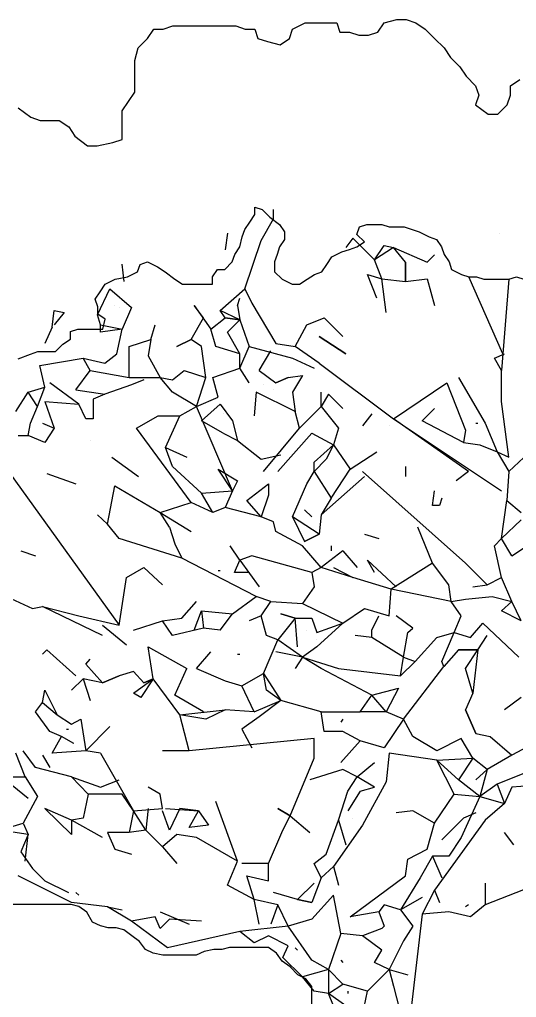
# Model space of a CAD drawing. Header units: inches. Extents: x 15 to 22798, y 21 to 21519.
# Drawn here: x 3402.9 to 3528, y 931.5 to 1177.6 of the extents above; entities that cross this region are included whole.
import ezdxf

# ---------------------------------------------------------------- set-up
doc = ezdxf.new("R2010")
doc.units = ezdxf.units.IN
doc.header["$MEASUREMENT"] = 0
doc.layers.add('pino marittimo', color=7, linetype='Continuous')

msp = doc.modelspace()

# ---------------------------------------------------------------- linework, layer by layer
at = {"layer": 'pino marittimo'}
for p, q in [((3463.75, 1122.02), (3466.84, 1127.47)), ((3466.84, 1127.47), (3466.84, 1129.83)), ((3455.21, 1123.83), (3454.67, 1119.65)), ((3486.83, 1122.56), (3485.02, 1120.2)), ((3492.29, 1117.11), (3486.83, 1122.56)), ((3523.73, 1123.83), (3523.73, 1123.83)), ((3459.57, 1109.84), (3463.75, 1122.02)), ((3492.29, 1117.11), (3494.65, 1120.74)), ((3497.01, 1120.2), (3492.29, 1117.11)), ((3494.65, 1120.74), (3497.01, 1120.2)), ((3500.1, 1116.56), (3497.01, 1120.2)), ((3497.01, 1120.2), (3505.55, 1116.56)), ((3505.55, 1116.56), (3507.37, 1118.38)), ((3429.22, 1111.66), (3428.68, 1116.02)), ((3494.1, 1112.38), (3492.29, 1117.11)), ((3500.1, 1111.66), (3500.1, 1116.56)), ((3500.1, 1116.56), (3500.1, 1111.66)), ((3492.83, 1107.48), (3490.47, 1113.47)), ((3490.47, 1113.47), (3494.1, 1112.38)), ((3495.19, 1103.84), (3494.1, 1112.38)), ((3494.1, 1112.38), (3500.1, 1111.66)), ((3500.1, 1111.66), (3505.55, 1112.38)), ((3505.55, 1112.38), (3507.37, 1105.66)), ((3505.55, 1112.38), (3505.55, 1112.38)), ((3505.55, 1112.38), (3507.37, 1105.66)), ((3526.09, 1112.23), (3524.27, 1089.3)), ((3422.5, 1103.3), (3425.59, 1109.84)), ((3425.59, 1109.84), (3431.04, 1105.11)), ((3453.39, 1104.39), (3459.57, 1109.84)), ((3459.57, 1109.84), (3461.39, 1106.2)), ((3426.86, 1105.66), (3426.86, 1105.66)), ((3449.21, 1102.57), (3446.85, 1105.66)), ((3446.85, 1105.66), (3451.03, 1099.66)), ((3457.75, 1105.66), (3458.3, 1107.48)), ((3457.75, 1105.66), (3458.3, 1102.02)), ((3461.39, 1106.2), (3467.39, 1096.03)), ((3411.05, 1100.21), (3411.59, 1104.39)), ((3411.59, 1104.39), (3414.14, 1103.84)), ((3414.14, 1103.84), (3411.59, 1100.75)), ((3423.22, 1100.75), (3422.5, 1103.3)), ((3427.95, 1105.11), (3427.95, 1105.11)), ((3431.04, 1105.11), (3428.68, 1099.66)), ((3458.3, 1102.02), (3453.39, 1104.39)), ((3454.67, 1102.57), (3453.39, 1104.39)), ((3423.22, 1100.75), (3428.68, 1099.66)), ((3423.22, 1098.93), (3423.22, 1100.75)), ((3435.95, 1097.12), (3437.04, 1100.75)), ((3446.12, 1097.12), (3449.21, 1102.57)), ((3451.03, 1099.66), (3454.67, 1102.57)), ((3458.3, 1102.02), (3454.67, 1102.57)), ((3454.67, 1102.57), (3458.3, 1102.02)), ((3455.21, 1098.93), (3458.3, 1102.02)), ((3458.3, 1102.02), (3460.66, 1095.3)), ((3472.29, 1095.3), (3475.2, 1100.75)), ((3475.2, 1100.75), (3479.56, 1102.57)), ((3479.56, 1102.57), (3481.38, 1100.75)), ((3481.38, 1100.75), (3484.29, 1097.84)), ((3411.05, 1100.21), (3409.23, 1096.03)), ((3428.68, 1099.66), (3423.22, 1098.93)), ((3427.4, 1093.48), (3428.68, 1099.66)), ((3452.3, 1095.3), (3451.03, 1099.66)), ((3458.3, 1093.48), (3455.21, 1098.93)), ((3482.47, 1099.66), (3482.47, 1099.66)), ((3430.49, 1095.3), (3435.95, 1097.12)), ((3435.95, 1097.12), (3435.22, 1092.94)), ((3446.12, 1097.12), (3442.49, 1095.3)), ((3442.49, 1095.3), (3446.12, 1097.12)), ((3448.67, 1095.3), (3446.12, 1097.12)), ((3467.39, 1096.03), (3472.29, 1095.3)), ((3485.02, 1093.48), (3478.29, 1097.84)), ((3478.29, 1097.84), (3485.02, 1093.48)), ((3424.31, 1091.12), (3427.4, 1093.48)), ((3430.49, 1087.48), (3430.49, 1095.3)), ((3430.49, 1095.3), (3430.49, 1095.3)), ((3449.76, 1087.48), (3448.67, 1095.3)), ((3458.3, 1093.48), (3452.3, 1095.3)), ((3458.3, 1089.85), (3460.66, 1095.3)), ((3458.3, 1089.85), (3458.3, 1093.48)), ((3460.66, 1095.3), (3471.57, 1092.39)), ((3463.21, 1089.3), (3466.12, 1094.21)), ((3478.29, 1091.12), (3472.29, 1095.3)), ((3522.46, 1092.39), (3525, 1093.48)), ((3407.96, 1090.57), (3418.86, 1092.39)), ((3409.23, 1085.12), (3407.96, 1090.57)), ((3420.68, 1089.3), (3418.86, 1092.39)), ((3418.86, 1092.39), (3424.31, 1091.12)), ((3435.22, 1092.94), (3438.31, 1087.48)), ((3471.57, 1092.39), (3477.02, 1089.85)), ((3478.29, 1091.12), (3497.01, 1077.12)), ((3524.27, 1089.3), (3522.46, 1092.39)), ((3417.04, 1084.39), (3420.68, 1089.3)), ((3420.68, 1089.3), (3430.49, 1087.48)), ((3441.4, 1086.94), (3444.31, 1089.3)), ((3444.31, 1089.3), (3449.76, 1087.48)), ((3451.58, 1087.48), (3458.3, 1089.85)), ((3460.66, 1086.21), (3458.3, 1089.85)), ((3463.21, 1089.3), (3467.39, 1086.21)), ((3463.21, 1089.3), (3463.21, 1089.3)), ((3470.48, 1087.48), (3474.11, 1088.03)), ((3474.11, 1088.03), (3471.57, 1083.85)), ((3524.27, 1081.49), (3524.27, 1089.3)), ((3417.77, 1080.76), (3410.5, 1086.21)), ((3431.04, 1085.67), (3424.31, 1083.3)), ((3430.49, 1087.48), (3438.31, 1087.48)), ((3434.13, 1086.94), (3431.04, 1085.67)), ((3441.4, 1083.85), (3438.31, 1087.48)), ((3438.31, 1087.48), (3441.4, 1086.94)), ((3447.4, 1080.21), (3449.76, 1087.48)), ((3452.85, 1082.58), (3451.58, 1087.48)), ((3460.66, 1086.21), (3460.66, 1086.21)), ((3464.3, 1085.67), (3464.3, 1085.67)), ((3470.48, 1087.48), (3467.39, 1086.21)), ((3467.39, 1086.21), (3470.48, 1087.48)), ((3497.01, 1077.12), (3510.46, 1086.21)), ((3510.46, 1086.21), (3515.19, 1074.22)), ((3513.37, 1087.48), (3520.09, 1076.03)), ((3401.96, 1078.94), (3405.05, 1083.85)), ((3405.05, 1083.85), (3409.23, 1085.12)), ((3407.41, 1080.21), (3405.05, 1083.85)), ((3407.41, 1080.21), (3409.23, 1085.12)), ((3417.04, 1084.39), (3424.31, 1083.3)), ((3424.31, 1083.3), (3421.41, 1082.03)), ((3447.4, 1080.21), (3441.4, 1083.85)), ((3462.48, 1083.85), (3461.94, 1077.85)), ((3472.29, 1078.94), (3462.48, 1083.85)), ((3466.84, 1084.39), (3466.84, 1084.39)), ((3471.57, 1083.85), (3472.29, 1078.94)), ((3478.84, 1080.21), (3478.84, 1083.85)), ((3480.65, 1083.3), (3478.84, 1080.21)), ((3480.65, 1083.3), (3484.29, 1079.67)), ((3409.23, 1081.49), (3411.59, 1074.76)), ((3409.23, 1081.49), (3417.77, 1080.76)), ((3419.59, 1077.12), (3417.77, 1080.76)), ((3421.41, 1082.03), (3421.41, 1077.12)), ((3447.4, 1080.21), (3452.85, 1082.58)), ((3448.67, 1076.58), (3453.39, 1080.76)), ((3453.39, 1080.76), (3456.48, 1076.58)), ((3526.09, 1067.49), (3524.27, 1081.49)), ((3405.59, 1076.03), (3407.41, 1080.21)), ((3443.22, 1077.85), (3447.4, 1080.21)), ((3456.48, 1058.95), (3447.4, 1080.21)), ((3454.12, 1078.4), (3454.12, 1078.4)), ((3473.38, 1074.76), (3472.29, 1078.94)), ((3473.38, 1074.76), (3478.84, 1080.21)), ((3478.84, 1080.21), (3483.2, 1074.76)), ((3491.56, 1078.4), (3489.2, 1075.31)), ((3504.28, 1076.58), (3507.37, 1079.67)), ((3405.05, 1072.94), (3405.59, 1076.03)), ((3408.68, 1076.03), (3411.59, 1074.76)), ((3421.41, 1077.12), (3419.59, 1077.12)), ((3432.31, 1074.76), (3437.76, 1077.85)), ((3437.76, 1077.85), (3443.22, 1077.85)), ((3439.58, 1069.85), (3443.22, 1077.85)), ((3454.12, 1073.49), (3448.67, 1076.58)), ((3456.48, 1076.58), (3457.75, 1071.67)), ((3515.91, 1063.86), (3497.01, 1077.12)), ((3497.01, 1077.12), (3524.27, 1058.95)), ((3514.64, 1071.13), (3504.28, 1076.58)), ((3517.73, 1076.03), (3518.28, 1076.03)), ((3520.09, 1076.03), (3523.18, 1068.76)), ((3411.59, 1074.76), (3409.23, 1071.13)), ((3446.12, 1056.04), (3432.31, 1074.76)), ((3454.12, 1073.49), (3457.75, 1071.67)), ((3464.3, 1063.86), (3473.38, 1074.76)), ((3476.47, 1073.49), (3467.93, 1063.86)), ((3476.47, 1073.49), (3481.93, 1070.58)), ((3483.2, 1074.76), (3481.93, 1070.58)), ((3495.92, 1075.31), (3495.92, 1075.31)), ((3515.19, 1074.22), (3514.64, 1071.13)), ((3526.09, 1063.86), (3537.72, 1074.76)), ((3402.5, 1072.94), (3405.05, 1072.94)), ((3409.23, 1071.13), (3405.05, 1072.94)), ((3420.68, 1071.67), (3420.68, 1071.67)), ((3457.75, 1071.67), (3463.75, 1066.95)), ((3514.64, 1071.13), (3518.82, 1070.58)), ((3439.58, 1069.85), (3445.03, 1067.49)), ((3441.4, 1065.13), (3439.58, 1069.85)), ((3477.02, 1066.22), (3481.93, 1070.58)), ((3481.93, 1070.58), (3480.11, 1066.95)), ((3481.93, 1070.58), (3486.11, 1064.4)), ((3486.11, 1064.4), (3492.83, 1068.76)), ((3518.82, 1070.58), (3523.18, 1068.76)), ((3523.18, 1068.76), (3526.09, 1063.86)), ((3523.18, 1068.76), (3526.09, 1067.49)), ((3397.05, 1068.04), (3427.95, 1025.15)), ((3426.13, 1067.49), (3432.86, 1062.58)), ((3463.75, 1066.95), (3468.66, 1068.04)), ((3480.11, 1066.95), (3477.02, 1063.86)), ((3477.02, 1063.86), (3477.02, 1066.22)), ((3448.67, 1058.4), (3441.4, 1065.13)), ((3456.48, 1058.95), (3452.85, 1064.4)), ((3452.85, 1064.4), (3457.75, 1061.49)), ((3464.3, 1063.86), (3464.3, 1063.86)), ((3475.2, 1060.77), (3477.02, 1063.86)), ((3477.02, 1063.86), (3481.38, 1057.13)), ((3481.38, 1057.13), (3486.11, 1064.4)), ((3489.2, 1063.86), (3515.19, 1040.78)), ((3500.1, 1065.13), (3500.1, 1062.58)), ((3515.91, 1063.86), (3512.82, 1061.49)), ((3526.09, 1063.86), (3525.55, 1056.59)), ((3526.09, 1063.86), (3526.09, 1063.86)), ((3409.77, 1063.31), (3417.04, 1060.77)), ((3457.75, 1061.49), (3456.48, 1058.95)), ((3478.84, 1052.95), (3489.74, 1062.58)), ((3425.04, 1050.59), (3426.86, 1060.22)), ((3426.86, 1060.22), (3438.31, 1053.5)), ((3448.67, 1058.4), (3456.48, 1058.95)), ((3456.48, 1058.95), (3454.67, 1054.77)), ((3460.12, 1056.59), (3465.57, 1060.77)), ((3465.57, 1060.77), (3465.57, 1057.86)), ((3471.57, 1052.41), (3475.2, 1060.77)), ((3506.83, 1055.32), (3507.37, 1058.95)), ((3438.31, 1053.5), (3446.12, 1056.04)), ((3451.58, 1053.5), (3446.12, 1056.04)), ((3451.58, 1053.5), (3448.67, 1058.4)), ((3463.75, 1052.41), (3460.12, 1056.59)), ((3465.57, 1057.86), (3463.75, 1052.41)), ((3481.38, 1057.13), (3478.84, 1052.95)), ((3509.19, 1057.13), (3508.64, 1055.32)), ((3524.27, 1046.95), (3525.55, 1056.59)), ((3525.55, 1056.59), (3529.18, 1053.5)), ((3454.67, 1054.77), (3451.58, 1053.5)), ((3463.75, 1052.41), (3454.67, 1054.77)), ((3474.66, 1054.22), (3476.47, 1052.41)), ((3508.64, 1055.32), (3506.83, 1055.32)), ((3425.04, 1050.59), (3422.5, 1052.95)), ((3440.67, 1049.86), (3438.31, 1053.5)), ((3438.31, 1053.5), (3446.12, 1048.77)), ((3466.84, 1051.14), (3463.75, 1052.41)), ((3467.39, 1048.77), (3466.84, 1051.14)), ((3478.29, 1048.05), (3471.57, 1052.41)), ((3471.57, 1052.41), (3474.66, 1046.23)), ((3478.84, 1052.95), (3478.29, 1048.05)), ((3524.27, 1046.95), (3529.18, 1051.68)), ((3427.95, 1046.95), (3425.04, 1050.59)), ((3440.67, 1049.86), (3441.94, 1045.68)), ((3474.11, 1045.14), (3467.39, 1048.77)), ((3506.83, 1040.78), (3503.19, 1049.86)), ((3443.76, 1042.05), (3427.95, 1046.95)), ((3478.29, 1048.05), (3474.66, 1046.23)), ((3474.66, 1046.23), (3478.29, 1048.05)), ((3489.74, 1048.05), (3493.38, 1046.95)), ((3522.46, 1045.14), (3524.27, 1046.95)), ((3526.82, 1042.59), (3524.27, 1046.95)), ((3526.82, 1042.59), (3532.27, 1046.23)), ((3403.23, 1043.87), (3406.87, 1042.59)), ((3441.94, 1045.68), (3443.76, 1042.05)), ((3458.3, 1041.5), (3455.94, 1045.14)), ((3478.84, 1039.69), (3474.11, 1045.14)), ((3484.29, 1043.87), (3478.84, 1039.69)), ((3481.38, 1045.14), (3481.38, 1043.87)), ((3484.29, 1043.87), (3487.92, 1039.69)), ((3524.27, 1037.14), (3522.46, 1045.14)), ((3462.48, 1032.42), (3443.76, 1042.05)), ((3457.03, 1038.41), (3458.3, 1041.5)), ((3461.39, 1042.59), (3458.3, 1041.5)), ((3458.3, 1041.5), (3463.21, 1034.78)), ((3476.47, 1038.41), (3461.39, 1042.59)), ((3492.29, 1038.41), (3490.47, 1041.5)), ((3490.47, 1041.5), (3497.74, 1034.78)), ((3429.77, 1037.14), (3434.13, 1039.69)), ((3434.13, 1039.69), (3438.85, 1035.32)), ((3452.85, 1038.96), (3453.39, 1038.96)), ((3478.84, 1039.69), (3476.47, 1038.41)), ((3486.83, 1037.14), (3478.84, 1039.69)), ((3481.93, 1039.69), (3486.83, 1037.14)), ((3506.83, 1040.78), (3496.47, 1034.23)), ((3511.01, 1035.32), (3506.83, 1040.78)), ((3515.19, 1040.78), (3520.64, 1035.32)), ((3427.95, 1025.15), (3429.77, 1037.14)), ((3460.66, 1038.41), (3457.03, 1038.41)), ((3476.47, 1038.41), (3477.02, 1034.78)), ((3496.47, 1034.23), (3486.83, 1037.14)), ((3520.64, 1035.32), (3524.27, 1037.14)), ((3526.82, 1031.14), (3524.27, 1037.14)), ((3477.02, 1034.78), (3474.11, 1030.6)), ((3495.92, 1027.51), (3496.47, 1034.23)), ((3511.55, 1031.14), (3496.47, 1034.23)), ((3511.55, 1031.14), (3511.01, 1035.32)), ((3517, 1034.78), (3520.64, 1035.32)), ((3399.6, 1032.42), (3406.14, 1029.33)), ((3456.48, 1028.05), (3462.48, 1032.42)), ((3466.12, 1031.14), (3462.48, 1032.42)), ((3511.55, 1031.14), (3515.19, 1031.69)), ((3515.19, 1031.69), (3521.91, 1032.42)), ((3521.91, 1032.42), (3526.82, 1031.14)), ((3406.14, 1029.33), (3408.68, 1029.87)), ((3423.77, 1022.6), (3408.68, 1029.87)), ((3408.68, 1029.87), (3417.77, 1027.51)), ((3443.76, 1026.96), (3447.4, 1031.14)), ((3463.75, 1027.51), (3466.12, 1031.14)), ((3466.12, 1031.14), (3474.11, 1030.6)), ((3474.11, 1030.6), (3484.29, 1025.69)), ((3484.29, 1025.69), (3489.74, 1029.33)), ((3489.74, 1029.33), (3495.92, 1027.51)), ((3514.1, 1027.51), (3511.55, 1031.14)), ((3524.27, 1028.78), (3526.82, 1031.14)), ((3529.18, 1026.24), (3526.82, 1031.14)), ((3417.77, 1027.51), (3427.95, 1025.15)), ((3438.85, 1026.24), (3443.76, 1026.96)), ((3446.85, 1023.87), (3448.67, 1028.78)), ((3448.67, 1028.78), (3449.21, 1024.42)), ((3448.67, 1028.78), (3456.48, 1028.05)), ((3453.39, 1023.87), (3456.48, 1028.05)), ((3463.75, 1027.51), (3460.66, 1026.24)), ((3465.02, 1022.6), (3463.75, 1027.51)), ((3472.29, 1026.96), (3467.93, 1021.51)), ((3472.29, 1026.96), (3468.66, 1028.05)), ((3468.66, 1028.05), (3472.29, 1026.96)), ((3472.29, 1026.96), (3476.47, 1026.96)), ((3472.84, 1019.69), (3472.29, 1026.96)), ((3476.47, 1026.96), (3477.75, 1023.33)), ((3491.56, 1023.87), (3493.38, 1027.51)), ((3501.92, 1024.42), (3497.74, 1027.51)), ((3512.28, 1023.33), (3514.1, 1027.51)), ((3529.18, 1026.24), (3524.27, 1028.78)), ((3423.77, 1025.15), (3423.77, 1025.15)), ((3423.77, 1025.15), (3429.77, 1020.24)), ((3431.58, 1023.87), (3438.85, 1026.24)), ((3441.4, 1022.6), (3438.85, 1026.24)), ((3449.21, 1024.42), (3441.4, 1022.6)), ((3453.39, 1023.87), (3449.21, 1024.42)), ((3477.75, 1023.33), (3484.29, 1025.69)), ((3484.29, 1025.69), (3477.75, 1019.69)), ((3500.65, 1023.33), (3501.92, 1024.42)), ((3516.46, 1022.06), (3519.55, 1025.69)), ((3519.55, 1025.69), (3528.64, 1017.15)), ((3467.93, 1021.51), (3465.02, 1022.6)), ((3475.2, 1023.87), (3475.2, 1023.87)), ((3491.56, 1022.06), (3487.38, 1022.6)), ((3491.56, 1022.06), (3491.56, 1023.87)), ((3499.56, 1017.15), (3491.56, 1022.06)), ((3499.56, 1017.15), (3500.65, 1023.33)), ((3502.46, 1016.06), (3507.92, 1022.06)), ((3507.92, 1022.06), (3512.28, 1023.33)), ((3509.19, 1016.06), (3512.28, 1023.33)), ((3512.28, 1023.33), (3516.46, 1022.06)), ((3518.28, 1018.97), (3520.64, 1022.6)), ((3436.49, 1011.7), (3435.22, 1019.69)), ((3435.22, 1019.69), (3445.03, 1014.24)), ((3464.3, 1012.97), (3467.93, 1021.51)), ((3474.11, 1017.15), (3467.93, 1021.51)), ((3477.75, 1019.69), (3474.11, 1017.15)), ((3477.75, 1021.51), (3477.75, 1021.51)), ((3408.68, 1017.88), (3409.77, 1018.97)), ((3417.04, 1012.42), (3409.77, 1018.97)), ((3447.4, 1014.24), (3451.03, 1018.42)), ((3457.75, 1017.88), (3458.3, 1017.88)), ((3474.11, 1017.15), (3467.39, 1018.42)), ((3474.11, 1017.15), (3472.29, 1014.24)), ((3474.11, 1017.15), (3483.2, 1014.24)), ((3478.84, 1014.24), (3474.11, 1017.15)), ((3498.83, 1012.42), (3499.56, 1017.15)), ((3499.56, 1017.15), (3502.46, 1016.06)), ((3513.37, 1018.97), (3509.73, 1014.79)), ((3513.37, 1018.97), (3518.28, 1018.97)), ((3518.28, 1018.97), (3513.37, 1018.97)), ((3515.19, 1014.24), (3518.28, 1018.97)), ((3518.28, 1018.97), (3517, 1008.06)), ((3419.59, 1015.33), (3420.68, 1016.6)), ((3423.77, 1010.61), (3419.59, 1015.33)), ((3441.94, 1007.52), (3445.03, 1014.24)), ((3447.4, 1014.24), (3454.67, 1011.15)), ((3491.56, 1007.52), (3478.84, 1014.24)), ((3483.2, 1014.24), (3498.83, 1012.42)), ((3502.46, 1016.06), (3498.83, 1012.42)), ((3499.56, 1001.52), (3509.73, 1014.79)), ((3509.73, 1014.79), (3509.19, 1016.06)), ((3517, 1008.06), (3515.19, 1014.24)), ((3423.77, 1010.61), (3427.95, 1012.42)), ((3427.95, 1012.42), (3423.77, 1010.61)), ((3431.58, 1013.51), (3427.95, 1012.42)), ((3434.13, 1010.61), (3431.58, 1013.51)), ((3458.85, 1009.88), (3464.3, 1012.97)), ((3465.02, 1008.79), (3464.3, 1012.97)), ((3464.3, 1012.97), (3468.66, 1006.24)), ((3418.86, 1011.7), (3415.95, 1008.79)), ((3423.77, 1010.61), (3418.86, 1011.7)), ((3418.86, 1011.7), (3420.68, 1006.24)), ((3431.58, 1008.06), (3436.49, 1011.7)), ((3436.49, 1011.7), (3433.4, 1006.97)), ((3434.13, 1010.61), (3436.49, 1011.7)), ((3436.49, 1011.7), (3434.13, 1010.61)), ((3443.22, 1002.61), (3436.49, 1011.7)), ((3454.67, 1011.15), (3458.85, 1009.88)), ((3461.94, 1003.34), (3458.85, 1009.88)), ((3491.56, 1007.52), (3498.28, 1009.33)), ((3498.28, 1009.33), (3495.19, 1003.34)), ((3408.68, 1005.7), (3409.23, 1008.79)), ((3409.23, 1008.79), (3412.32, 1002.61)), ((3433.4, 1006.97), (3431.58, 1008.06)), ((3449.21, 1003.34), (3441.94, 1007.52)), ((3468.66, 1006.24), (3465.02, 1008.79)), ((3488.65, 1003.34), (3491.56, 1007.52)), ((3495.19, 1003.34), (3491.56, 1007.52)), ((3517, 1008.06), (3515.19, 1003.88)), ((3529.18, 1006.97), (3525, 1003.88)), ((3406.87, 1003.34), (3408.68, 1005.7)), ((3408.68, 1005.7), (3412.32, 1002.61)), ((3461.94, 1003.34), (3468.66, 1006.24)), ((3468.66, 1006.24), (3463.21, 1002.06)), ((3478.84, 1003.34), (3468.66, 1006.24)), ((3410.5, 998.43), (3406.87, 1003.34)), ((3412.32, 1002.61), (3415.95, 1000.25)), ((3443.22, 1002.61), (3454.67, 1003.88)), ((3449.76, 1001.52), (3443.22, 1002.61)), ((3445.58, 993.52), (3443.22, 1002.61)), ((3454.67, 1003.88), (3449.76, 1001.52)), ((3461.94, 1003.34), (3454.67, 1003.88)), ((3463.21, 1002.06), (3458.85, 998.97)), ((3478.84, 1003.34), (3488.65, 1003.34)), ((3479.56, 998.43), (3478.84, 1003.34)), ((3495.19, 1003.34), (3488.65, 1003.34)), ((3499.56, 1001.52), (3495.19, 1003.34)), ((3517.73, 997.88), (3515.19, 1003.88)), ((3515.19, 1003.88), (3517.73, 997.88)), ((3415.95, 1000.25), (3418.32, 1001.52)), ((3418.32, 1001.52), (3419.59, 993.52)), ((3419.59, 993.52), (3425.59, 999.7)), ((3484.29, 1001.52), (3483.74, 1000.79)), ((3499.56, 1001.52), (3494.65, 994.25)), ((3501.92, 997.16), (3499.56, 1001.52)), ((3413.41, 997.16), (3410.5, 998.43)), ((3411.05, 992.98), (3413.41, 997.16)), ((3416.5, 995.34), (3413.41, 997.16)), ((3414.68, 998.97), (3415.23, 998.97)), ((3458.85, 998.97), (3461.39, 994.25)), ((3484.29, 998.43), (3479.56, 998.43)), ((3488.65, 996.07), (3484.29, 998.43)), ((3507.92, 993.52), (3501.92, 997.16)), ((3517.73, 997.88), (3521.37, 997.16)), ((3521.37, 997.16), (3526.82, 992.43)), ((3416.5, 995.34), (3416.5, 995.34)), ((3477.02, 996.61), (3445.58, 993.52)), ((3477.02, 991.7), (3477.02, 996.61)), ((3483.74, 990.61), (3488.65, 996.07)), ((3494.65, 994.25), (3488.65, 996.07)), ((3514.1, 996.61), (3507.92, 993.52)), ((3517, 991.7), (3514.1, 996.61)), ((3534.63, 996.61), (3526.82, 992.43)), ((3404.32, 986.98), (3401.96, 992.98)), ((3406.87, 989.34), (3403.78, 993.52)), ((3408.68, 992.43), (3410.5, 989.34)), ((3419.59, 993.52), (3411.05, 992.98)), ((3423.22, 992.98), (3419.59, 993.52)), ((3423.22, 992.98), (3431.58, 978.44)), ((3445.58, 993.52), (3438.85, 993.52)), ((3495.92, 992.98), (3495.19, 985.71)), ((3507.92, 991.16), (3495.92, 992.98)), ((3526.82, 992.43), (3520.64, 988.8)), ((3471.02, 977.17), (3477.02, 991.7)), ((3487.92, 986.98), (3492.29, 990.61)), ((3507.92, 991.16), (3517, 991.7)), ((3513.37, 986.25), (3507.92, 991.16)), ((3512.28, 982.62), (3507.92, 991.16)), ((3517, 991.7), (3513.37, 986.25)), ((3520.64, 988.8), (3517, 991.7)), ((3415.95, 986.98), (3406.87, 989.34)), ((3484.29, 988.8), (3475.93, 986.25)), ((3487.92, 986.98), (3484.29, 988.8)), ((3517.73, 986.25), (3520.64, 988.8)), ((3520.64, 988.8), (3518.82, 982.07)), ((3530.45, 988.07), (3523.18, 985.16)), ((3405.05, 981.53), (3398.32, 986.98)), ((3398.32, 986.98), (3404.32, 986.98)), ((3404.32, 986.98), (3407.41, 982.07)), ((3415.95, 986.98), (3423.22, 984.43)), ((3420.13, 982.62), (3415.95, 986.98)), ((3423.22, 984.43), (3427.95, 986.25)), ((3485.56, 983.34), (3487.92, 986.98)), ((3492.29, 984.43), (3487.92, 986.98)), ((3495.19, 985.71), (3489.2, 974.8)), ((3518.82, 982.07), (3513.37, 986.25)), ((3523.18, 985.16), (3518.82, 982.07)), ((3523.18, 985.16), (3525, 980.25)), ((3537, 985.16), (3526.82, 984.43)), ((3420.13, 982.62), (3418.86, 976.62)), ((3428.68, 982.62), (3420.13, 982.62)), ((3431.58, 978.44), (3428.68, 982.62)), ((3438.31, 982.62), (3435.22, 984.43)), ((3438.85, 978.98), (3438.31, 982.62)), ((3483.2, 976.07), (3485.56, 983.34)), ((3488.65, 983.34), (3485.56, 978.44)), ((3488.65, 983.34), (3492.29, 984.43)), ((3507.37, 975.35), (3512.28, 982.62)), ((3512.28, 982.62), (3518.82, 982.07)), ((3526.82, 984.43), (3525, 980.25)), ((3407.41, 982.07), (3403.78, 975.35)), ((3407.41, 982.07), (3407.41, 982.07)), ((3457.75, 965.72), (3452.3, 980.8)), ((3518.82, 982.07), (3514.1, 971.71)), ((3518.82, 982.07), (3525, 980.25)), ((3525, 980.25), (3520.09, 976.07)), ((3415.95, 976.07), (3409.23, 978.98)), ((3415.95, 972.44), (3409.23, 978.98)), ((3431.58, 978.44), (3430.49, 972.98)), ((3431.58, 978.44), (3438.85, 978.98)), ((3434.67, 973.53), (3431.58, 978.44)), ((3435.22, 978.98), (3434.67, 973.53)), ((3440.67, 973.53), (3438.85, 978.44)), ((3439.58, 978.98), (3447.94, 978.44)), ((3443.22, 978.98), (3440.67, 973.53)), ((3447.94, 978.44), (3443.22, 978.98)), ((3445.58, 974.26), (3447.94, 978.44)), ((3447.94, 978.44), (3450.49, 974.8)), ((3471.02, 977.17), (3467.93, 978.98)), ((3467.93, 978.98), (3471.02, 977.17)), ((3501.92, 978.44), (3497.74, 977.89)), ((3507.37, 975.35), (3501.92, 978.44)), ((3517.73, 977.89), (3514.64, 976.62)), ((3397.78, 973.53), (3403.78, 975.35)), ((3403.78, 975.35), (3405.05, 972.44)), ((3413.41, 977.17), (3413.41, 977.17)), ((3418.86, 976.62), (3415.95, 976.07)), ((3423.77, 971.71), (3415.95, 976.07)), ((3415.95, 976.07), (3415.95, 972.44)), ((3450.49, 974.8), (3445.58, 974.26)), ((3469.2, 973.53), (3471.02, 977.17)), ((3471.02, 977.17), (3475.93, 972.98)), ((3480.11, 967.53), (3483.2, 976.07)), ((3489.2, 974.8), (3481.93, 964.44)), ((3483.2, 976.07), (3485.02, 969.9)), ((3486.83, 976.62), (3486.83, 976.62)), ((3505.55, 968.8), (3507.37, 975.35)), ((3520.09, 976.07), (3507.37, 958.45)), ((3514.64, 976.62), (3509.19, 971.17)), ((3405.05, 972.44), (3397.78, 973.53)), ((3405.05, 972.44), (3403.23, 968.08)), ((3404.32, 965.72), (3405.05, 972.44)), ((3430.49, 972.98), (3425.04, 972.98)), ((3425.04, 972.98), (3426.86, 968.8)), ((3434.67, 973.53), (3430.49, 972.98)), ((3438.85, 969.35), (3434.67, 973.53)), ((3442.49, 972.44), (3438.85, 969.35)), ((3447.4, 971.71), (3442.49, 972.44)), ((3465.57, 965.17), (3469.2, 973.53)), ((3527.36, 969.9), (3525, 972.98)), ((3457.75, 965.72), (3447.4, 971.71)), ((3514.1, 971.71), (3511.01, 966.99)), ((3403.23, 968.08), (3406.14, 963.9)), ((3426.86, 968.8), (3431.04, 967.53)), ((3438.85, 969.35), (3442.49, 965.17)), ((3477.02, 965.17), (3480.11, 967.53)), ((3500.65, 966.26), (3505.55, 968.8)), ((3404.32, 965.72), (3404.32, 965.72)), ((3455.21, 959.72), (3457.75, 965.72)), ((3465.57, 965.17), (3458.85, 965.17)), ((3465.57, 960.81), (3465.57, 965.17)), ((3478.84, 961.54), (3477.02, 965.17)), ((3500.1, 962.08), (3500.65, 966.26)), ((3506.83, 966.99), (3503.74, 961.54)), ((3511.01, 966.99), (3506.83, 966.99)), ((3506.83, 966.99), (3509.19, 961.54)), ((3406.14, 963.9), (3409.23, 960.81)), ((3409.23, 960.81), (3406.14, 963.9)), ((3481.93, 964.44), (3478.84, 961.54)), ((3481.93, 964.44), (3483.2, 959.72)), ((3415.95, 955.36), (3402.5, 962.08)), ((3409.23, 960.81), (3415.23, 957.9)), ((3461.94, 956.08), (3460.12, 962.08)), ((3460.12, 962.08), (3465.57, 960.81)), ((3477.02, 960.26), (3472.84, 956.08)), ((3478.84, 961.54), (3476.47, 955.36)), ((3477.02, 960.26), (3477.02, 960.26)), ((3486.11, 951.72), (3500.1, 962.08)), ((3503.74, 961.54), (3498.83, 953.54)), ((3534.09, 960.26), (3520.09, 954.81)), ((3520.09, 960.26), (3520.09, 954.81)), ((3417.04, 957.9), (3417.77, 957.17)), ((3461.94, 956.08), (3455.21, 959.72)), ((3472.84, 956.08), (3466.84, 957.9)), ((3507.37, 958.45), (3504.28, 952.45)), ((3507.37, 958.45), (3508.64, 955.36)), ((3425.04, 954.27), (3415.95, 955.36)), ((3467.93, 954.81), (3461.94, 956.08)), ((3463.21, 949.9), (3461.94, 956.08)), ((3472.84, 956.08), (3476.47, 955.36)), ((3476.47, 955.36), (3472.84, 956.08)), ((3481.93, 957.17), (3476.47, 951.18)), ((3483.74, 947.54), (3481.93, 957.17)), ((3504.28, 956.63), (3498.83, 953.54)), ((3431.04, 950.63), (3425.04, 954.27)), ((3425.04, 954.27), (3428.68, 953.54)), ((3438.31, 952.99), (3445.58, 949.9)), ((3467.93, 954.81), (3466.12, 949.9)), ((3470.48, 949.36), (3467.93, 954.81)), ((3493.38, 952.99), (3486.11, 951.72)), ((3494.65, 954.81), (3493.38, 952.99)), ((3493.38, 952.99), (3494.65, 949.36)), ((3498.83, 953.54), (3494.65, 954.81)), ((3498.83, 953.54), (3501.92, 949.36)), ((3511.01, 952.99), (3504.28, 952.45)), ((3516.46, 951.72), (3511.01, 952.99)), ((3515.91, 954.81), (3515.19, 954.27)), ((3520.09, 954.81), (3516.46, 951.72)), ((3437.04, 951.72), (3431.04, 950.63)), ((3440.13, 943.91), (3431.04, 950.63)), ((3438.31, 948.81), (3437.04, 951.72)), ((3440.67, 951.18), (3438.31, 948.81)), ((3448.67, 950.63), (3440.67, 951.18)), ((3448.67, 950.63), (3448.67, 950.63)), ((3476.47, 951.18), (3470.48, 949.36)), ((3476.47, 951.18), (3470.48, 949.36)), ((3504.28, 952.45), (3501.37, 928.09)), ((3458.3, 948.09), (3440.13, 943.91)), ((3470.48, 949.36), (3458.3, 948.09)), ((3461.94, 945.18), (3458.3, 948.09)), ((3476.47, 940.82), (3470.48, 949.36)), ((3494.1, 948.81), (3489.2, 947)), ((3494.65, 949.36), (3494.1, 948.81)), ((3501.92, 949.36), (3499.56, 945.72)), ((3501.92, 949.36), (3499.56, 945.72)), ((3465.57, 947), (3461.94, 945.18)), ((3470.48, 944.45), (3465.57, 947)), ((3483.74, 947.54), (3480.65, 938.45)), ((3489.2, 947), (3483.74, 947.54)), ((3494.1, 943.36), (3489.2, 947)), ((3499.56, 945.72), (3495.92, 938.45)), ((3469.2, 941.54), (3470.48, 944.45)), ((3472.29, 943.91), (3472.84, 943.36)), ((3492.29, 940.27), (3494.1, 943.36)), ((3474.11, 936.64), (3469.2, 941.54)), ((3480.65, 938.45), (3476.47, 940.82)), ((3483.74, 940.82), (3484.29, 940.27)), ((3480.65, 938.45), (3474.11, 936.64)), ((3484.29, 934.82), (3480.65, 938.45)), ((3480.65, 938.45), (3480.65, 932.46)), ((3490.47, 933), (3495.92, 938.45)), ((3495.92, 938.45), (3492.29, 940.27)), ((3495.92, 938.45), (3497.01, 934.27)), ((3495.92, 938.45), (3500.65, 937.18)), ((3477.02, 933), (3474.11, 936.64)), ((3475.93, 934.82), (3475.93, 934.82)), ((3480.65, 932.46), (3477.02, 933)), ((3480.65, 932.46), (3477.02, 933)), ((3480.65, 932.46), (3484.29, 934.82)), ((3490.47, 933), (3484.29, 934.82)), ((3485.56, 933), (3485.56, 932.46)), ((3489.2, 927), (3490.47, 933)), ((3497.01, 934.27), (3499.56, 924.46)), ((3481.93, 929.37), (3480.65, 932.46)), ((3485.02, 929.37), (3480.65, 932.46))]:
    msp.add_line(p, q, dxfattribs=at)
for points in [[(3402.53, 1155.39), (3405.7, 1153.01), (3408.09, 1152.21), (3412.85, 1152.21), (3415.24, 1150.63), (3416.83, 1148.24), (3420, 1145.86), (3422.39, 1145.86), (3426.36, 1146.66), (3428.74, 1147.45), (3428.74, 1154.6), (3430.33, 1156.98), (3431.92, 1159.36), (3431.92, 1167.3), (3432.71, 1170.47), (3435.1, 1172.85), (3436.69, 1175.23), (3439.07, 1175.23), (3441.45, 1176.03), (3457.34, 1176.03), (3459.72, 1175.23), (3462.11, 1175.23), (3462.9, 1172.85), (3465.29, 1172.06), (3468.46, 1171.27), (3470.85, 1172.85), (3471.64, 1175.23), (3474.82, 1176.82), (3482.76, 1176.82), (3483.56, 1174.44), (3485.94, 1174.44), (3488.32, 1173.65), (3490.71, 1173.65), (3493.09, 1174.44), (3494.68, 1176.82), (3497.86, 1177.62), (3500.24, 1177.62), (3502.62, 1176.82), (3505.01, 1175.23), (3507.39, 1172.85), (3509.77, 1170.47), (3511.36, 1168.09), (3513.75, 1165.71), (3515.34, 1163.33), (3517.72, 1160.95), (3518.51, 1158.56), (3517.72, 1156.18), (3520.9, 1153.8), (3523.28, 1153.8), (3525.66, 1156.18), (3526.46, 1158.56), (3526.46, 1160.95), (3528.84, 1162.53)], [(3402.48, 1092.17), (3405.62, 1093.42), (3407.5, 1094.05), (3411.9, 1094.05), (3413.78, 1095.93), (3415.66, 1097.18), (3415.66, 1099.06), (3417.54, 1099.69), (3423.82, 1099.69), (3424.44, 1102.2), (3422.56, 1103.45), (3422.56, 1105.33), (3421.93, 1107.21), (3423.19, 1109.09), (3424.44, 1110.98), (3426.95, 1112.23), (3430.09, 1112.86), (3432.6, 1114.11), (3433.23, 1115.99), (3435.11, 1116.62), (3437.62, 1115.36), (3439.5, 1114.11), (3442.01, 1112.23), (3443.89, 1110.98), (3451.42, 1110.98), (3451.42, 1112.86), (3452.68, 1114.74), (3454.56, 1114.74), (3456.44, 1116.62), (3457.07, 1118.5), (3458.33, 1120.38), (3458.95, 1122.89), (3459.58, 1124.77), (3460.84, 1126.65), (3462.09, 1128.53), (3462.09, 1130.41), (3463.97, 1129.78), (3465.86, 1127.9), (3468.36, 1126.02), (3469.62, 1124.14), (3469.62, 1122.26), (3468.36, 1120.38), (3467.74, 1118.5), (3467.11, 1116.62), (3467.11, 1114.11), (3468.99, 1112.23), (3471.5, 1110.98), (3473.38, 1110.98), (3475.27, 1112.23), (3477.15, 1113.48), (3479.03, 1114.11), (3480.29, 1115.99), (3481.54, 1117.87), (3484.05, 1119.13), (3485.93, 1119.75), (3487.82, 1120.38), (3489.7, 1121.63), (3487.82, 1123.51), (3488.44, 1125.4), (3490.33, 1126.02), (3494.09, 1126.02), (3495.97, 1125.4), (3499.74, 1125.4), (3503.5, 1124.14), (3506.01, 1122.89), (3507.89, 1122.26), (3509.15, 1120.38), (3509.78, 1118.5), (3511.03, 1116.62), (3511.66, 1114.74), (3514.17, 1113.48), (3516.05, 1112.86), (3517.93, 1112.86), (3519.81, 1112.23), (3526.09, 1112.23), (3527.97, 1112.86), (3529.85, 1112.23)], [(3524.61, 1093.51), (3516.05, 1112.86)], [(3476.43, 929.76), (3476.43, 934.19), (3474.95, 936.16), (3472.98, 937.15), (3471.01, 939.12), (3469.04, 940.59), (3467.56, 942.56), (3465.59, 944.04), (3455.74, 944.04), (3453.77, 943.55), (3451.8, 943.55), (3449.34, 943.05), (3447.37, 942.07), (3438.99, 942.07), (3436.53, 942.56), (3434.56, 943.55), (3433.08, 945.51), (3431.11, 946.99), (3429.14, 948.47), (3427.17, 948.96), (3425.2, 948.96), (3423.23, 949.45), (3421.26, 950.44), (3419.78, 952.9), (3417.81, 954.37), (3415.84, 954.87), (3374.95, 954.87)]]:
    msp.add_lwpolyline(points, dxfattribs=at)

doc.saveas('drawing.dxf')
